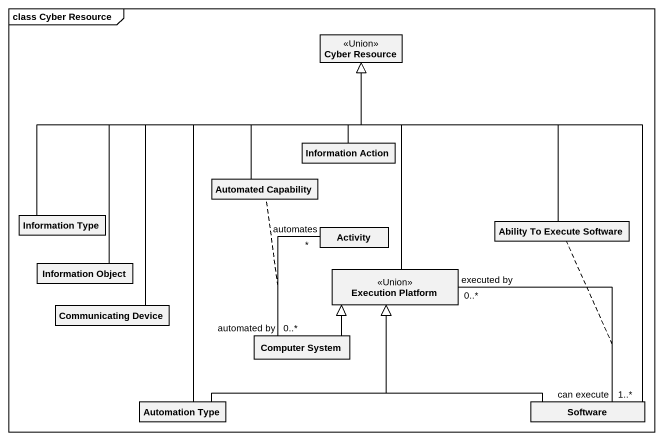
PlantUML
@startuml
mainframe class Cyber Resource
hide circle
hide empty members
class "Cyber Resource" as Cyber_Resource <<Union>>
class "Information Action" as Information_Action
class "Automated Capability" as Automated_Capability
class "Information Type" as Information_Type
class "Ability To Execute Software" as Ability_To_Execute_Software
class Activity
class "Information Object" as Information_Object
class "Execution Platform" as Execution_Platform <<Union>>
class "Communicating Device" as Communicating_Device
class "Computer System" as Computer_System
class "Automation Type" as Automation_Type
class Software
Information_Action -up-|> Cyber_Resource
Automated_Capability -up-|> Cyber_Resource
Information_Type -right-|> Cyber_Resource
Ability_To_Execute_Software -up-|> Cyber_Resource
Information_Object -up-|> Cyber_Resource
Execution_Platform -up-|> Cyber_Resource
Communicating_Device -up-|> Cyber_Resource
Computer_System "automated by\n0..*" -up- "automates\n*" Activity
(Computer_System, Activity) .. Automated_Capability
Computer_System -up-|> Execution_Platform
Automation_Type -up-|> Cyber_Resource
Automation_Type -right-|> Execution_Platform
Software -up-|> Cyber_Resource
Software "can execute\n1..*" -up- "executed by\n0..*" Execution_Platform
(Software, Execution_Platform) .. Ability_To_Execute_Software
Software -up-|> Execution_Platform
@enduml
